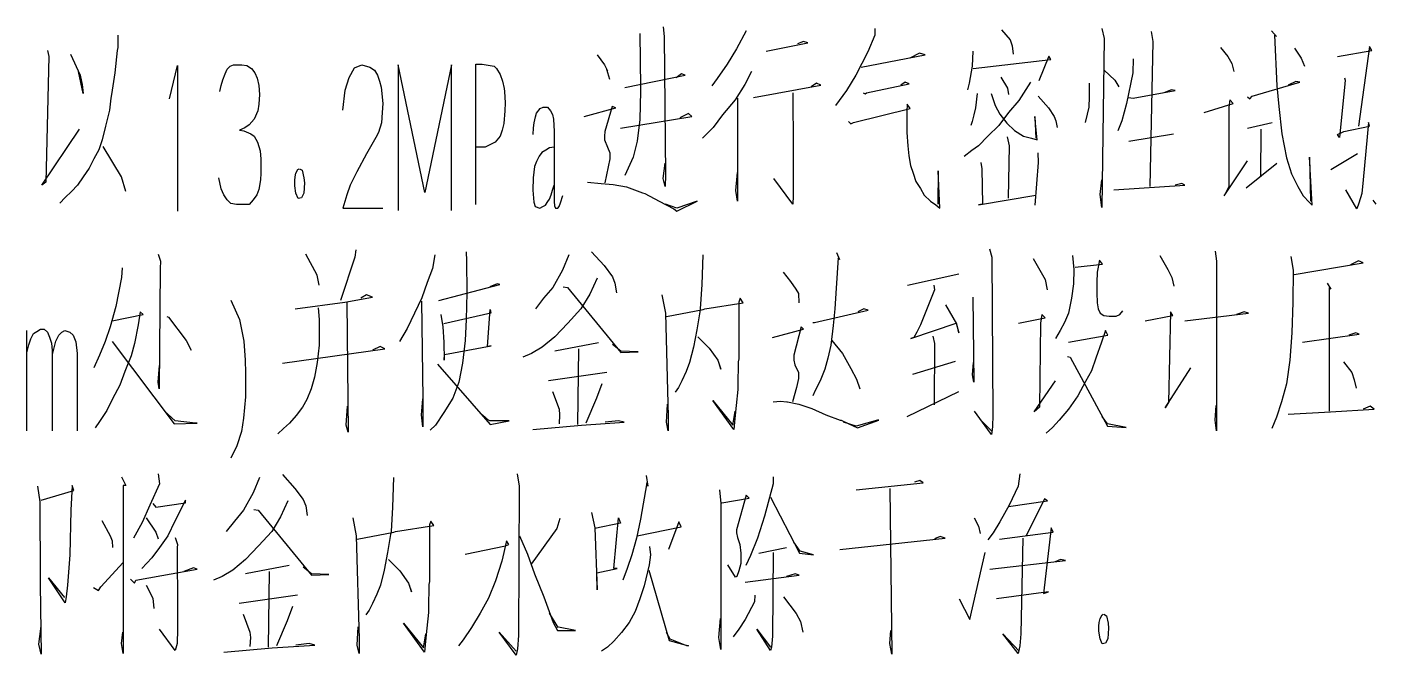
# Model space of a CAD drawing. Extents: x 0 to 8410, y 0 to 11890.
# Drawn here: x 7221.7 to 7584.9, y 10187.2 to 10356.4 of the extents above; entities that cross this region are included whole.
import ezdxf

# ---------------------------------------------------------------- set-up
doc = ezdxf.new("R2010")
doc.units = 0
doc.header["$MEASUREMENT"] = 0
doc.layers.add('6', color=7, linetype='Continuous')
doc.layers.add('8', color=7, linetype='Continuous')

# ---------------------------------------------------------------- blocks, each defined once
blk = doc.blocks.new('BLKENT759')
at = {"layer": '8', "color": 2, "linetype": 'Continuous'}
for p, q in [((7393.1, 10356.4), (7393.36, 10353.8)), ((7450.09, 10356), (7450.09, 10354.2)), ((7511.27, 10356), (7511.92, 10353.3)), ((7246.11, 10354.2), (7246.11, 10350.9)), ((7386.83, 10354.6), (7386.96, 10340.1)), ((7393.36, 10353.8), (7393.75, 10316.6)), ((7415.45, 10355.4), (7412.84, 10350.5)), ((7430.88, 10352.5), (7429.31, 10351.9)), ((7432.05, 10352.1), (7430.88, 10352.5)), ((7450.09, 10354.2), (7448.26, 10349.7)), ((7484.21, 10355.6), (7486.56, 10352.9)), ((7486.56, 10352.9), (7487.09, 10351.3)), ((7511.92, 10353.3), (7511.27, 10307.8)), ((7525, 10352.5), (7524.21, 10313.4)), ((7524.6, 10355.2), (7525, 10352.5)), ((7557.02, 10355.4), (7558.33, 10353.8)), ((7558.33, 10353.8), (7557.81, 10354.2)), ((7557.81, 10354.2), (7558.46, 10340.5)), ((7227.15, 10350.1), (7227.54, 10348.4)), ((7233.43, 10349.1), (7236.04, 10343.4)), ((7245.97, 10350.1), (7245.32, 10344)), ((7246.11, 10350.9), (7245.97, 10350.1)), ((7375.32, 10348.9), (7377.28, 10346.2)), ((7412.84, 10350.5), (7410.36, 10346.4)), ((7420.81, 10349.9), (7432.05, 10352.1)), ((7448.26, 10349.7), (7445, 10343.4)), ((7446.43, 10345.6), (7463.69, 10348.9)), ((7462.12, 10349.3), (7459.51, 10348)), ((7463.69, 10348.9), (7462.12, 10349.3)), ((7476.5, 10349.9), (7476.37, 10345.8)), ((7487.09, 10351.3), (7487.35, 10349.1)), ((7543.3, 10350.9), (7545.26, 10348.4)), ((7563.16, 10350.7), (7564.99, 10348)), ((7574.8, 10348.4), (7584.08, 10350.1)), ((7583.43, 10351.1), (7580.42, 10329.7)), ((7584.08, 10350.1), (7583.43, 10351.1)), ((7227.54, 10348.4), (7226.76, 10314.6)), ((7260.03, 10337), (7262.25, 10346)), ((7262.25, 10346), (7262.25, 10306.8)), ((7275.65, 10345), (7276.43, 10345.8)), ((7276.43, 10345.8), (7277.35, 10346.2)), ((7277.35, 10346.2), (7279.57, 10346.2)), ((7279.57, 10346.2), (7280.94, 10346)), ((7280.94, 10346), (7282.12, 10345.2)), ((7282.12, 10345.2), (7283.03, 10344)), ((7308.46, 10342.8), (7309.96, 10345.4)), ((7309.96, 10345.4), (7311.86, 10346.2)), ((7311.86, 10346.2), (7314.08, 10345.6)), ((7314.08, 10345.6), (7315.26, 10344.8)), ((7328.85, 10311.8), (7321.66, 10346.2)), ((7321.66, 10346.2), (7321.66, 10307)), ((7336.04, 10346.2), (7328.85, 10311.8)), ((7336.04, 10307), (7336.04, 10346.2)), ((7342.64, 10308.6), (7342.64, 10346.4)), ((7342.64, 10346.4), (7344.34, 10346.4)), ((7344.34, 10346.4), (7347.54, 10345.8)), ((7347.54, 10345.8), (7348.2, 10345.2)), ((7348.2, 10345.2), (7349.18, 10343.6)), ((7377.28, 10346.2), (7378.07, 10344.6)), ((7410.36, 10346.4), (7407.61, 10342.5)), ((7476.37, 10345.8), (7475.58, 10341.3)), ((7476.63, 10345.2), (7497.54, 10347.6)), ((7497.02, 10348.5), (7494.28, 10341.9)), ((7497.54, 10347.6), (7497.02, 10348.5)), ((7519.77, 10347.8), (7519.64, 10344)), ((7545.26, 10348.4), (7546.3, 10346.6)), ((7546.3, 10346.6), (7546.82, 10344.4)), ((7564.99, 10348), (7565.91, 10345.8)), ((7236.82, 10338.5), (7235.52, 10344.4)), ((7236.04, 10343.4), (7236.56, 10340.9)), ((7245.32, 10344), (7244.41, 10338.2)), ((7274.01, 10340.6), (7274.41, 10342.2)), ((7274.41, 10342.2), (7275.06, 10343.8)), ((7275.06, 10343.8), (7275.65, 10345)), ((7283.03, 10344), (7283.69, 10342.6)), ((7283.69, 10342.6), (7284.14, 10340.6)), ((7307.41, 10339.4), (7308.46, 10342.8)), ((7315.26, 10344.8), (7316.11, 10343.4)), ((7316.11, 10343.4), (7316.69, 10341.8)), ((7316.69, 10341.8), (7317.09, 10340.2)), ((7349.18, 10343.6), (7349.83, 10341.8)), ((7349.83, 10341.8), (7350.22, 10339.8)), ((7377.81, 10345), (7378.59, 10342.3)), ((7382.77, 10340.1), (7398.98, 10343.4)), ((7382.77, 10340.1), (7398.98, 10343.4)), ((7398.07, 10343.8), (7396.63, 10342.7)), ((7398.07, 10343.8), (7396.63, 10342.7)), ((7398.98, 10343.4), (7398.07, 10343.8)), ((7398.98, 10343.4), (7398.07, 10343.8)), ((7407.61, 10342.5), (7406.17, 10340.5)), ((7416.89, 10344.4), (7415.06, 10340.9)), ((7445, 10343.4), (7442.51, 10339.3)), ((7458.33, 10341.5), (7457.15, 10340.7)), ((7459.37, 10341.1), (7458.33, 10341.5)), ((7484.08, 10342.9), (7485.91, 10339.9)), ((7492.05, 10341.5), (7488.92, 10336.6)), ((7511.92, 10344.8), (7514.8, 10342.1)), ((7514.8, 10342.1), (7515.84, 10340.3)), ((7519.64, 10344), (7517.94, 10335.8)), ((7551.79, 10337.8), (7564.6, 10341.5)), ((7563.56, 10341.7), (7561.47, 10340.7)), ((7564.6, 10341.5), (7563.56, 10341.7)), ((7576.63, 10342.7), (7576.89, 10342.1)), ((7576.89, 10342.1), (7576.76, 10341.1)), ((7236.56, 10340.9), (7236.82, 10338.5)), ((7244.41, 10338.2), (7244.28, 10337.2)), ((7273.62, 10339), (7274.01, 10340.6)), ((7284.14, 10340.6), (7284.34, 10338.2)), ((7284.34, 10338.2), (7284.14, 10335.6)), ((7306.76, 10334), (7307.41, 10339.4)), ((7317.09, 10340.2), (7317.54, 10335.8)), ((7350.22, 10339.8), (7350.35, 10339)), ((7350.35, 10339), (7350.49, 10336)), ((7386.96, 10339.1), (7386.83, 10331.5)), ((7386.96, 10340.1), (7386.96, 10339.1)), ((7415.06, 10340.9), (7412.45, 10336.8)), ((7417.41, 10337.4), (7435.58, 10340.7)), ((7428, 10338.7), (7428.13, 10323.6)), ((7434.41, 10341.3), (7432.97, 10340.3)), ((7435.58, 10340.7), (7434.41, 10341.3)), ((7442.51, 10339.3), (7439.51, 10335.2)), ((7446.96, 10338.7), (7447.48, 10338.4)), ((7447.48, 10338.4), (7447.87, 10338.7)), ((7447.87, 10338.7), (7459.37, 10341.1)), ((7475.58, 10341.3), (7475.06, 10339.5)), ((7477.68, 10338.5), (7477.28, 10334.6)), ((7481.47, 10338.5), (7482.51, 10335.2)), ((7485.91, 10339.9), (7486.17, 10338.2)), ((7507.87, 10341.3), (7507.87, 10337.6)), ((7519.77, 10337.2), (7531.01, 10339.3)), ((7530.09, 10339.5), (7528, 10338.7)), ((7531.01, 10339.3), (7530.09, 10339.5)), ((7558.46, 10340.5), (7558.98, 10335)), ((7576.76, 10341.1), (7575.32, 10326.6)), ((7244.28, 10337.2), (7243.88, 10334)), ((7284.14, 10335.6), (7283.88, 10333.8)), ((7317.54, 10335.8), (7317.41, 10333.4)), ((7350.49, 10336), (7350.42, 10333.8)), ((7358.98, 10333.2), (7359.96, 10334.4)), ((7359.96, 10334.4), (7360.75, 10334.8)), ((7360.75, 10334.8), (7361.34, 10334.8)), ((7361.34, 10334.8), (7361.92, 10334.8)), ((7361.92, 10334.8), (7362.77, 10333.8)), ((7371.79, 10332.3), (7380.29, 10334.6)), ((7379.38, 10335), (7377.41, 10328.2)), ((7380.29, 10334.6), (7379.38, 10335)), ((7412.45, 10336.8), (7409.05, 10332.7)), ((7413.1, 10337.2), (7413.1, 10309.5)), ((7444.34, 10330.7), (7459.64, 10334.4)), ((7458.85, 10335.6), (7458.72, 10333.6)), ((7459.64, 10334.4), (7458.85, 10335.6)), ((7477.28, 10334.6), (7476.76, 10332.7)), ((7482.51, 10335.2), (7483.82, 10332.9)), ((7488.92, 10336.6), (7486.17, 10333.4)), ((7494.15, 10337.8), (7496.89, 10334.6)), ((7496.89, 10334.6), (7498.46, 10332.3)), ((7507.74, 10334.8), (7507.35, 10332.9)), ((7507.87, 10337.6), (7507.74, 10334.8)), ((7517.94, 10335.8), (7516.63, 10331.1)), ((7518.46, 10337.4), (7519.77, 10337.2)), ((7538.85, 10333.4), (7546.69, 10335.8)), ((7545.78, 10336.8), (7545.52, 10334.8)), ((7545.52, 10334.8), (7545.52, 10313.4)), ((7546.69, 10335.8), (7545.78, 10336.8)), ((7550.49, 10337.6), (7551.14, 10337)), ((7551.14, 10337), (7551.79, 10337.8)), ((7558.98, 10335), (7559.77, 10327.6)), ((7243.88, 10334), (7242.84, 10329.7)), ((7282.84, 10331.6), (7281.53, 10330)), ((7283.88, 10333.8), (7282.84, 10331.6)), ((7317.15, 10330.6), (7316.37, 10328)), ((7317.41, 10333.4), (7317.15, 10330.6)), ((7350.42, 10333.8), (7350.16, 10330.4)), ((7358.13, 10329.2), (7358.33, 10330.6)), ((7358.33, 10330.6), (7358.66, 10332.2)), ((7358.66, 10332.2), (7358.98, 10333.2)), ((7362.77, 10333.8), (7363.23, 10332.8)), ((7363.23, 10332.8), (7363.56, 10331.6)), ((7363.56, 10331.6), (7363.69, 10328.2)), ((7381.6, 10329.1), (7400.81, 10332.3)), ((7381.6, 10329.1), (7400.81, 10332.3)), ((7386.83, 10331.5), (7386.04, 10325.6)), ((7399.9, 10333.1), (7397.54, 10331.9)), ((7400.81, 10332.3), (7399.9, 10333.1)), ((7400.81, 10332.3), (7399.9, 10333.1)), ((7409.05, 10332.7), (7406.56, 10329.3)), ((7443.03, 10330.9), (7443.69, 10330.3)), ((7443.69, 10330.3), (7444.34, 10330.7)), ((7458.72, 10333.6), (7458.72, 10328)), ((7476.37, 10330.9), (7475.98, 10329.9)), ((7476.76, 10332.7), (7476.37, 10330.9)), ((7486.17, 10333.4), (7483.56, 10329.9)), ((7483.82, 10332.9), (7485.65, 10330.5)), ((7493.88, 10326), (7493.23, 10332.3)), ((7493.23, 10332.3), (7493.49, 10326.4)), ((7498.46, 10332.3), (7498.85, 10331.1)), ((7498.85, 10331.1), (7499.24, 10329.3)), ((7507.35, 10332.9), (7506.82, 10330.7)), ((7516.63, 10331.1), (7515.58, 10328.4)), ((7550.49, 10329.1), (7557.15, 10330.7)), ((7583.16, 10330.7), (7581.73, 10315.2)), ((7583.43, 10329.7), (7583.16, 10330.7)), ((7225.71, 10313.8), (7235.78, 10328.9)), ((7242.84, 10329.7), (7241.92, 10326)), ((7280.35, 10329.2), (7278.92, 10328.6)), ((7278.92, 10328.6), (7280.09, 10328.4)), ((7280.09, 10328.4), (7281.99, 10327.6)), ((7281.53, 10330), (7280.35, 10329.2)), ((7281.99, 10327.6), (7282.9, 10327)), ((7282.9, 10327), (7283.75, 10325.4)), ((7316.37, 10328), (7315.65, 10326.6)), ((7349.18, 10327), (7347.81, 10325.4)), ((7349.7, 10328.6), (7349.18, 10327)), ((7350.16, 10330.4), (7349.7, 10328.6)), ((7358.07, 10327.4), (7358.13, 10329.2)), ((7363.69, 10328.2), (7363.69, 10309.4)), ((7377.41, 10328.2), (7377.28, 10327)), ((7377.28, 10327), (7377.28, 10326)), ((7406.56, 10329.3), (7403.69, 10326.4)), ((7458.72, 10328), (7458.98, 10324.4)), ((7480.55, 10327), (7478.07, 10324.4)), ((7483.56, 10329.9), (7480.55, 10327)), ((7485.65, 10330.5), (7487.74, 10328.5)), ((7487.74, 10328.5), (7490.22, 10327)), ((7490.22, 10327), (7492.32, 10326.4)), ((7518.59, 10325.6), (7530.62, 10327.6)), ((7554.14, 10328.9), (7554.01, 10316.2)), ((7559.77, 10327.6), (7561.07, 10321.1)), ((7574.8, 10327.4), (7576.5, 10328.2)), ((7575.32, 10326.6), (7574.8, 10327.4)), ((7576.5, 10328.2), (7583.43, 10329.7)), ((7241.01, 10323.3), (7239.7, 10320.9)), ((7241.92, 10326), (7241.01, 10323.3)), ((7247.15, 10316), (7242.18, 10324.2)), ((7283.75, 10325.4), (7284.47, 10323)), ((7315.65, 10326.6), (7313.16, 10322.2)), ((7345.13, 10324), (7342.64, 10324)), ((7346.76, 10324.8), (7345.13, 10324)), ((7347.81, 10325.4), (7346.76, 10324.8)), ((7362.45, 10323.8), (7361.47, 10323.2)), ((7363.69, 10324), (7362.45, 10323.8)), ((7377.28, 10326), (7378.07, 10324)), ((7378.07, 10324), (7378.72, 10322.5)), ((7386.04, 10325.6), (7385, 10321.3)), ((7428.13, 10323.6), (7428.13, 10310.9)), ((7458.98, 10324.4), (7459.24, 10321.7)), ((7478.07, 10324.4), (7476.24, 10323.1)), ((7485.78, 10326.8), (7486.3, 10324.4)), ((7486.3, 10324.4), (7486.04, 10310.3)), ((7492.32, 10326.4), (7493.88, 10326)), ((7239.7, 10320.9), (7238.39, 10318.4)), ((7284.47, 10323), (7284.67, 10320.8)), ((7284.67, 10320.8), (7284.67, 10317)), ((7313.16, 10322.2), (7310.55, 10317.4)), ((7358.98, 10320.2), (7358.46, 10318.8)), ((7359.7, 10321.6), (7358.98, 10320.2)), ((7360.42, 10322.6), (7359.7, 10321.6)), ((7361.47, 10323.2), (7360.42, 10322.6)), ((7378.72, 10320.9), (7377.41, 10314.4)), ((7378.72, 10322.5), (7378.72, 10320.9)), ((7385, 10321.3), (7382.77, 10316.4)), ((7393.1, 10315.6), (7393.62, 10319.7)), ((7459.24, 10321.7), (7459.77, 10319.1)), ((7476.24, 10323.1), (7474.15, 10321.5)), ((7478.72, 10319.9), (7478.98, 10318.2)), ((7494.15, 10319.9), (7493.23, 10308.4)), ((7494.01, 10322.5), (7494.15, 10319.9)), ((7544.21, 10310.9), (7550.49, 10320.3)), ((7550.22, 10313.1), (7558.46, 10319.7)), ((7561.07, 10321.1), (7562.38, 10316.8)), ((7568, 10308.4), (7567.22, 10321.3)), ((7567.22, 10321.3), (7567.48, 10309.5)), ((7572.97, 10318), (7580.16, 10322.3)), ((7238.39, 10318.4), (7236.82, 10316)), ((7284.67, 10317), (7284.6, 10315.2)), ((7293.95, 10316), (7294.14, 10317)), ((7294.14, 10317), (7294.67, 10318)), ((7294.67, 10318), (7294.99, 10318.2)), ((7295.13, 10318.2), (7295.84, 10317.8)), ((7295.84, 10317.8), (7296.3, 10315.8)), ((7310.55, 10317.4), (7308.79, 10313.8)), ((7358.46, 10318.8), (7358.07, 10315.8)), ((7393.75, 10316.6), (7393.62, 10313.4)), ((7412.71, 10312.3), (7413.1, 10317.2)), ((7459.77, 10319.1), (7460.42, 10317)), ((7460.42, 10317), (7461.2, 10314.8)), ((7467.22, 10317.6), (7467.09, 10308.7)), ((7467.61, 10307.6), (7467.22, 10317.6)), ((7478.98, 10318.2), (7479.11, 10308.7)), ((7562.38, 10316.8), (7564.08, 10313.4)), ((7226.76, 10314.6), (7225.71, 10313.8)), ((7235.26, 10313.8), (7233.69, 10312.1)), ((7236.82, 10316), (7235.26, 10313.8)), ((7248.33, 10312.1), (7247.15, 10316)), ((7274.01, 10312.8), (7273.36, 10315.8)), ((7274.67, 10311.2), (7274.01, 10312.8)), ((7284.14, 10312.6), (7283.56, 10311.2)), ((7284.6, 10315.2), (7284.14, 10312.6)), ((7293.82, 10315), (7293.95, 10316)), ((7293.82, 10313.6), (7293.82, 10315)), ((7294.14, 10311.6), (7293.82, 10313.6)), ((7296.43, 10314.4), (7296.24, 10311.6)), ((7296.3, 10315.8), (7296.43, 10314.4)), ((7308.79, 10313.8), (7307.81, 10311.2)), ((7358.07, 10315.8), (7357.94, 10312.4)), ((7357.94, 10312.4), (7358.2, 10309.2)), ((7362.9, 10311.2), (7363.23, 10312.4)), ((7363.23, 10312.4), (7363.69, 10313.8)), ((7372.71, 10314.6), (7376.37, 10314.2)), ((7376.37, 10314.2), (7379.64, 10314)), ((7379.64, 10314), (7383.17, 10313.3)), ((7383.17, 10313.3), (7387.48, 10311.7)), ((7393.62, 10313.4), (7393.1, 10315.6)), ((7428, 10308.7), (7422.9, 10315.6)), ((7461.2, 10314.8), (7462.38, 10312.9)), ((7462.38, 10312.9), (7463.43, 10311.1)), ((7510.88, 10311.3), (7511.27, 10315.2)), ((7514.54, 10312.5), (7533.62, 10313.8)), ((7532.84, 10314.2), (7531.01, 10313.8)), ((7533.62, 10313.8), (7532.84, 10314.2)), ((7545.52, 10313.4), (7544.21, 10310.9)), ((7564.08, 10313.4), (7565.52, 10310.9)), ((7580.03, 10307.4), (7577.02, 10312.5)), ((7581.73, 10315.2), (7581.33, 10311.5)), ((7231.99, 10310.5), (7230.55, 10308.9)), ((7233.69, 10312.1), (7231.99, 10310.5)), ((7275.65, 10309.8), (7274.67, 10311.2)), ((7276.63, 10308.8), (7275.65, 10309.8)), ((7278.13, 10308.6), (7276.63, 10308.8)), ((7282.64, 10309.8), (7281.53, 10308.6)), ((7283.56, 10311.2), (7282.64, 10309.8)), ((7294.73, 10310.2), (7294.14, 10311.6)), ((7295.65, 10310.4), (7294.73, 10310.2)), ((7296.24, 10311.6), (7295.65, 10310.4)), ((7307.81, 10311.2), (7306.76, 10307.6)), ((7358.2, 10309.2), (7358.59, 10308)), ((7361.4, 10308.4), (7361.99, 10309.4)), ((7361.99, 10309.4), (7362.45, 10310)), ((7362.45, 10310), (7362.9, 10311.2)), ((7363.69, 10309.4), (7363.82, 10308.2)), ((7365.06, 10308), (7365.45, 10309)), ((7365.45, 10309), (7366.04, 10311)), ((7387.48, 10311.7), (7388.13, 10311.5)), ((7388.13, 10311.5), (7392.05, 10309.5)), ((7392.05, 10309.5), (7395.98, 10307.4)), ((7396.76, 10306.8), (7402.25, 10309.5)), ((7402.25, 10309.5), (7396.76, 10307.6)), ((7413.1, 10309.5), (7412.71, 10312.3)), ((7428.13, 10310.9), (7428, 10308.7)), ((7463.43, 10311.1), (7465.13, 10309.5)), ((7465.13, 10309.5), (7466.56, 10308.5)), ((7478.07, 10308.5), (7493.49, 10311.1)), ((7511.27, 10307.8), (7510.88, 10311.3)), ((7565.52, 10310.9), (7567.22, 10309.1)), ((7567.22, 10309.1), (7568, 10308.4)), ((7580.55, 10308.9), (7580.03, 10307.4)), ((7581.33, 10311.5), (7580.55, 10308.9)), ((7584.34, 10309.7), (7585.13, 10308.7)), ((7281.53, 10308.6), (7278.13, 10308.6)), ((7306.76, 10307.6), (7317.54, 10307.6)), ((7358.59, 10308), (7359.83, 10307.6)), ((7359.83, 10307.6), (7360.62, 10308)), ((7360.62, 10308), (7361.4, 10308.4)), ((7363.82, 10308.2), (7364.08, 10307.6)), ((7364.08, 10307.6), (7364.73, 10307.6)), ((7364.73, 10307.6), (7365.06, 10308)), ((7396.76, 10307.6), (7393.75, 10308.7)), ((7395.98, 10307.4), (7396.76, 10306.8)), ((7466.56, 10308.5), (7467.61, 10307.6)), ((7479.11, 10308.7), (7478.07, 10308.5)), ((7257.02, 10295.2), (7257.68, 10293.3)), ((7299.83, 10289.5), (7296.83, 10295.2)), ((7310.03, 10294.4), (7306.11, 10282.7)), ((7310.29, 10296.4), (7310.03, 10294.4)), ((7331.6, 10295), (7330.94, 10291.3)), ((7339.96, 10295.8), (7340.09, 10293.4)), ((7367.68, 10295), (7365.98, 10290.9)), ((7373.82, 10295.8), (7377.22, 10292.1)), ((7403.75, 10295), (7403.49, 10287)), ((7439.83, 10295.6), (7440.62, 10293.8)), ((7481.01, 10296.6), (7481.66, 10294.4)), ((7481.66, 10294.4), (7481.92, 10251.9)), ((7503.36, 10294.8), (7503.75, 10291.1)), ((7526.89, 10294.8), (7529.11, 10291.1)), ((7541.79, 10296), (7542.18, 10293.3)), ((7562.18, 10294.6), (7562.84, 10290.9)), ((7247.35, 10291.5), (7247.09, 10288.9)), ((7257.55, 10291.3), (7257.28, 10258.9)), ((7257.68, 10293.3), (7257.55, 10291.3)), ((7330.94, 10291.3), (7329.51, 10287.6)), ((7340.09, 10293.4), (7340.22, 10284.8)), ((7365.98, 10290.9), (7363.36, 10286.2)), ((7377.22, 10292.1), (7379.44, 10289.1)), ((7440.22, 10294.2), (7439.7, 10286)), ((7440.62, 10293.8), (7440.22, 10294.2)), ((7492.77, 10294), (7496.04, 10288.4)), ((7503.75, 10291.1), (7503.62, 10287.2)), ((7504.14, 10291.7), (7511.47, 10292.5)), ((7510.68, 10293.6), (7510.03, 10290.3)), ((7511.47, 10292.5), (7510.68, 10293.6)), ((7529.11, 10291.1), (7530.16, 10288.9)), ((7542.18, 10293.3), (7542.18, 10247.6)), ((7562.84, 10290.9), (7562.71, 10282.3)), ((7563.1, 10289.7), (7581.66, 10292.9)), ((7580.48, 10293.4), (7578.26, 10292.3)), ((7581.66, 10292.9), (7580.48, 10293.4)), ((7247.09, 10288.9), (7245.65, 10281.1)), ((7300.36, 10286.8), (7299.83, 10289.5)), ((7329.51, 10287.6), (7328.07, 10283.4)), ((7332.64, 10282.7), (7349.11, 10287)), ((7348.33, 10287.2), (7346.37, 10286.4)), ((7349.11, 10287), (7348.33, 10287.2)), ((7375.26, 10288.7), (7373.3, 10284.4)), ((7379.44, 10289.1), (7380.09, 10287.4)), ((7380.09, 10287.4), (7380.49, 10284.8)), ((7403.49, 10287), (7403.1, 10280.5)), ((7425.45, 10290.3), (7427.41, 10287.8)), ((7427.41, 10287.8), (7428.85, 10285.8)), ((7458.92, 10286.8), (7472.77, 10289.9)), ((7496.04, 10288.4), (7496.56, 10285.6)), ((7503.62, 10287.2), (7503.1, 10283.3)), ((7510.03, 10290.3), (7509.9, 10287.6)), ((7509.9, 10287.6), (7509.9, 10284.8)), ((7530.16, 10288.9), (7530.68, 10286.6)), ((7571.99, 10287.4), (7573.03, 10285.8)), ((7307.28, 10282.3), (7314.73, 10283.6)), ((7313.17, 10284.2), (7311.6, 10283.3)), ((7314.73, 10283.6), (7313.17, 10284.2)), ((7328.07, 10283.4), (7326.11, 10279.3)), ((7340.22, 10284.8), (7339.96, 10277.6)), ((7363.36, 10286.2), (7360.88, 10283.3)), ((7366.11, 10286.4), (7367.28, 10286.2)), ((7367.28, 10286.2), (7381.66, 10268.7)), ((7373.3, 10284.4), (7370.94, 10280.5)), ((7392.77, 10284.2), (7393.69, 10279.3)), ((7428.85, 10285.8), (7429.51, 10284.6)), ((7429.51, 10284.6), (7429.64, 10282.1)), ((7439.7, 10286), (7439.31, 10280.5)), ((7466.24, 10285.6), (7462.45, 10276.2)), ((7465.98, 10286.8), (7466.24, 10285.6)), ((7476.56, 10283.6), (7476.82, 10260.7)), ((7509.9, 10284.8), (7510.03, 10282.1)), ((7573.03, 10285.8), (7572.51, 10286.2)), ((7572.51, 10286.2), (7572.51, 10252.9)), ((7245.65, 10281.1), (7244.08, 10275.6)), ((7252.19, 10279.7), (7251.66, 10276.2)), ((7252.97, 10278.9), (7252.19, 10279.7)), ((7276.56, 10282.8), (7278.92, 10277.6)), ((7293.95, 10280.5), (7307.28, 10282.3)), ((7300.09, 10280.7), (7300.36, 10277.6)), ((7307.81, 10282.3), (7308.2, 10247.2)), ((7327.94, 10282.5), (7328.33, 10256.2)), ((7345.71, 10270.3), (7346.5, 10280.3)), ((7346.5, 10280.3), (7346.63, 10279.3)), ((7360.88, 10283.3), (7358.66, 10280.5)), ((7370.94, 10280.5), (7367.41, 10276.6)), ((7393.95, 10278.4), (7403.88, 10280.3)), ((7402.97, 10279.7), (7402.19, 10274.8)), ((7403.1, 10280.5), (7402.97, 10279.7)), ((7403.88, 10280.3), (7404.28, 10280.5)), ((7404.28, 10280.5), (7414.6, 10282.1)), ((7413.82, 10283.3), (7413.43, 10282.3)), ((7413.43, 10282.3), (7413.43, 10274)), ((7414.6, 10282.1), (7413.82, 10283.3)), ((7433.82, 10276.8), (7448.33, 10280.1)), ((7439.31, 10280.5), (7438.92, 10276)), ((7447.15, 10280.5), (7445.58, 10279.7)), ((7448.33, 10280.1), (7447.15, 10280.5)), ((7472.25, 10276.4), (7469.24, 10281.5)), ((7503.1, 10283.3), (7502.32, 10279.3)), ((7510.03, 10282.1), (7510.29, 10280.5)), ((7510.29, 10280.5), (7510.81, 10279.3)), ((7516.17, 10278.9), (7516.96, 10279.9)), ((7529.77, 10279.7), (7529.24, 10255.2)), ((7530.42, 10278.7), (7529.77, 10279.7)), ((7549.64, 10279.7), (7547.54, 10278.9)), ((7550.81, 10279.3), (7549.64, 10279.7)), ((7562.71, 10282.3), (7562.45, 10274)), ((7244.6, 10277.2), (7252.97, 10278.9)), ((7251.66, 10276.2), (7250.62, 10271.1)), ((7259.38, 10278.4), (7259.77, 10278.2)), ((7259.77, 10278.2), (7264.6, 10271.9)), ((7278.92, 10277.6), (7280.09, 10271.8)), ((7300.36, 10277.6), (7300.36, 10270.7)), ((7326.11, 10279.3), (7324.15, 10275.2)), ((7333.17, 10278.9), (7333.69, 10275.6)), ((7346.63, 10279.3), (7333.95, 10276.4)), ((7339.96, 10277.6), (7339.7, 10271.9)), ((7367.41, 10276.6), (7363.88, 10272.9)), ((7393.69, 10279.3), (7394.47, 10251.5)), ((7433.43, 10276.8), (7433.82, 10276.8)), ((7459.83, 10272.5), (7471.99, 10276.6)), ((7462.45, 10276.2), (7461.4, 10274.2)), ((7471.99, 10276.6), (7472.77, 10274)), ((7472.77, 10274), (7472.25, 10276.4)), ((7488.85, 10276.6), (7496.04, 10278)), ((7494.73, 10276.6), (7494.47, 10254)), ((7495.13, 10278.9), (7494.73, 10276.6)), ((7496.04, 10278), (7495.13, 10278.9)), ((7501.27, 10276.8), (7500.09, 10274.6)), ((7502.32, 10279.3), (7501.27, 10276.8)), ((7510.81, 10279.3), (7511.86, 10278.7)), ((7511.86, 10278.7), (7513.3, 10278.5)), ((7513.3, 10278.5), (7515.13, 10278.5)), ((7515.13, 10278.5), (7516.17, 10278.9)), ((7522.97, 10277.2), (7530.42, 10278.7)), ((7533.69, 10277.2), (7550.81, 10279.3)), ((7221.66, 10247.6), (7221.66, 10274.6)), ((7222.71, 10272.4), (7223.43, 10273.8)), ((7223.43, 10273.8), (7224.28, 10274.4)), ((7224.28, 10274.4), (7225.32, 10275)), ((7225.32, 10275), (7226.3, 10275)), ((7226.3, 10275), (7227.22, 10274.2)), ((7227.22, 10274.2), (7227.74, 10272.8)), ((7227.74, 10272.8), (7228.26, 10271.2)), ((7229.44, 10271.8), (7230.22, 10273.4)), ((7230.22, 10273.4), (7231.07, 10274.2)), ((7231.07, 10274.2), (7231.86, 10274.6)), ((7231.86, 10274.6), (7233.23, 10274.2)), ((7233.23, 10274.2), (7234.08, 10273.4)), ((7234.08, 10273.4), (7234.8, 10271.6)), ((7244.08, 10275.6), (7242.77, 10271.7)), ((7324.15, 10275.2), (7322.05, 10271.7)), ((7333.69, 10275.6), (7333.95, 10271.5)), ((7363.88, 10272.9), (7360.49, 10270.1)), ((7402.19, 10274.8), (7401.27, 10270.1)), ((7402.45, 10272.9), (7405.45, 10269.9)), ((7413.43, 10274), (7413.43, 10267)), ((7422.58, 10272.7), (7430.94, 10275)), ((7430.29, 10275.6), (7428.33, 10268)), ((7430.94, 10275), (7430.29, 10275.6)), ((7438.92, 10276), (7438.26, 10270.7)), ((7460.62, 10272.7), (7459.83, 10272.5)), ((7461.4, 10274.2), (7460.62, 10272.7)), ((7465.71, 10273.1), (7466.24, 10271.1)), ((7500.09, 10274.6), (7498.79, 10272.5)), ((7502.32, 10271.5), (7512.9, 10273.4)), ((7512.25, 10274.6), (7511.2, 10271.5)), ((7512.9, 10273.4), (7512.25, 10274.6)), ((7562.45, 10274), (7561.92, 10266.6)), ((7565.32, 10271.5), (7580.62, 10273.6)), ((7579.7, 10274), (7577.87, 10273.4)), ((7580.62, 10273.6), (7579.7, 10274)), ((7221.66, 10268.6), (7222.12, 10270.8)), ((7222.12, 10270.8), (7222.71, 10272.4)), ((7228.26, 10271.2), (7228.46, 10269.2)), ((7228.46, 10269.2), (7228.46, 10247.6)), ((7228.53, 10268.2), (7229.44, 10271.8)), ((7234.8, 10271.6), (7235.19, 10268.4)), ((7242.77, 10271.7), (7241.2, 10268)), ((7244.6, 10271.7), (7261.34, 10249.5)), ((7250.62, 10271.1), (7249.7, 10267.8)), ((7264.6, 10271.9), (7265.91, 10269.3)), ((7280.09, 10271.8), (7280.42, 10266.6)), ((7290.55, 10265.8), (7318.13, 10269.7)), ((7300.36, 10270.7), (7299.83, 10266)), ((7316.83, 10270.3), (7314.73, 10269.3)), ((7318.13, 10269.7), (7316.83, 10270.3)), ((7333.95, 10271.5), (7334.08, 10266.6)), ((7334.21, 10268.2), (7346.76, 10270.5)), ((7339.7, 10271.9), (7339.05, 10265.8)), ((7346.76, 10270.5), (7345.71, 10270.3)), ((7360.49, 10270.1), (7357.61, 10268.4)), ((7375.65, 10271.3), (7363.88, 10269.1)), ((7370.29, 10269.7), (7370.03, 10249.3)), ((7381.66, 10269.1), (7379.44, 10270.9)), ((7386.37, 10268.9), (7381.66, 10269.1)), ((7381.66, 10268.7), (7386.37, 10268.9)), ((7401.27, 10270.1), (7400.22, 10266)), ((7405.45, 10269.9), (7407.81, 10266.6)), ((7438.26, 10270.7), (7437.48, 10267.2)), ((7438.52, 10271.9), (7441.4, 10268.4)), ((7466.24, 10271.1), (7466.11, 10254.6)), ((7511.2, 10271.5), (7509.64, 10267.2)), ((7235.19, 10268.4), (7235.19, 10247.6)), ((7241.2, 10268), (7239.64, 10264.6)), ((7249.7, 10267.8), (7248, 10263.6)), ((7257.02, 10260.7), (7257.41, 10265.2)), ((7280.42, 10266.6), (7280.55, 10263.2)), ((7299.83, 10266), (7299.18, 10262.1)), ((7332.25, 10265.6), (7346.5, 10249.3)), ((7334.08, 10266.6), (7334.21, 10268.2)), ((7339.05, 10265.8), (7338, 10260.7)), ((7357.61, 10268.4), (7355.26, 10267.4)), ((7400.22, 10266), (7399.31, 10263.6)), ((7407.81, 10266.6), (7408.59, 10264.2)), ((7408.59, 10264.2), (7408.07, 10266)), ((7413.3, 10266.2), (7413.17, 10259.7)), ((7413.43, 10267), (7413.3, 10266.2)), ((7428.33, 10268), (7428.33, 10266.6)), ((7428.33, 10266.6), (7428.59, 10265.4)), ((7428.59, 10265.4), (7429.51, 10263.3)), ((7437.48, 10267.2), (7436.69, 10264.2)), ((7441.4, 10268.4), (7443.62, 10264.4)), ((7460.35, 10262.9), (7471.86, 10266.4)), ((7476.43, 10262.7), (7476.69, 10266)), ((7502.05, 10267.6), (7502.71, 10267.4)), ((7502.71, 10267.4), (7512.77, 10248.9)), ((7509.64, 10267.2), (7508.46, 10263.8)), ((7561.92, 10266.6), (7561.01, 10260.3)), ((7576.43, 10266.2), (7578.65, 10263.3)), ((7248, 10263.6), (7246.7, 10259.9)), ((7280.55, 10263.2), (7280.55, 10256.8)), ((7299.18, 10262.1), (7298.26, 10258.9)), ((7377.87, 10263.3), (7362.19, 10261.1)), ((7399.31, 10263.6), (7398.13, 10261.1)), ((7429.51, 10261.7), (7428.98, 10259.3)), ((7429.51, 10263.3), (7429.51, 10261.7)), ((7436.69, 10264.2), (7435.39, 10261.1)), ((7443.62, 10264.4), (7445.19, 10261.5)), ((7476.82, 10260.7), (7476.43, 10262.7)), ((7508.46, 10263.8), (7506.89, 10260.9)), ((7528.33, 10253.8), (7535.26, 10264.6)), ((7578.65, 10263.3), (7579.31, 10261.3)), ((7246.7, 10259.9), (7244.73, 10256.2)), ((7257.28, 10258.9), (7257.02, 10260.7)), ((7298.26, 10258.9), (7297.09, 10256)), ((7338, 10260.7), (7336.43, 10256.4)), ((7363.23, 10258.2), (7365.06, 10253.4)), ((7376.56, 10260.3), (7375.13, 10256.4)), ((7397.22, 10259.3), (7396.3, 10258)), ((7398.13, 10261.1), (7397.22, 10259.3)), ((7413.17, 10258.7), (7412.77, 10254.4)), ((7413.17, 10259.7), (7413.17, 10258.7)), ((7428.98, 10259.3), (7427.94, 10255.4)), ((7434.08, 10258.5), (7433.43, 10257)), ((7435.39, 10261.1), (7434.08, 10258.5)), ((7445.19, 10261.5), (7446.11, 10258.9)), ((7458.79, 10251.5), (7472.77, 10258.2)), ((7493.03, 10252.7), (7498.79, 10261.1)), ((7506.89, 10260.9), (7504.8, 10257)), ((7561.01, 10260.3), (7559.7, 10255.4)), ((7579.31, 10261.3), (7579.83, 10259.1)), ((7244.73, 10256.2), (7243.17, 10253.1)), ((7280.55, 10256.8), (7280.03, 10251)), ((7297.09, 10256), (7295.91, 10254)), ((7327.94, 10251.9), (7328.33, 10256.2)), ((7328.33, 10256.2), (7328.33, 10248.7)), ((7336.43, 10256.4), (7333.95, 10252.5)), ((7375.13, 10256.4), (7372.25, 10249.7)), ((7393.95, 10249.9), (7394.21, 10254.8)), ((7412.12, 10248), (7406.5, 10255.8)), ((7406.5, 10255.8), (7411.86, 10249.1)), ((7412.77, 10254.4), (7412.38, 10250.9)), ((7422.71, 10255.4), (7424.67, 10255.6)), ((7424.67, 10255.6), (7426.37, 10255.4)), ((7426.37, 10255.4), (7426.63, 10255.4)), ((7426.63, 10255.4), (7429.64, 10254.8)), ((7429.64, 10254.8), (7433.17, 10253.6)), ((7504.8, 10257), (7502.32, 10253.4)), ((7529.24, 10255.2), (7528.33, 10253.8)), ((7541.79, 10250.5), (7542.05, 10254.4)), ((7559.7, 10255.4), (7558.39, 10251.3)), ((7243.17, 10253.1), (7241.2, 10250.1)), ((7261.6, 10250.3), (7258.72, 10252.9)), ((7280.03, 10251), (7279.44, 10247.4)), ((7294.21, 10251.7), (7292.38, 10249.7)), ((7295.91, 10254), (7294.21, 10251.7)), ((7307.68, 10249.1), (7308.07, 10254.2)), ((7328.33, 10248.7), (7327.94, 10251.9)), ((7333.95, 10252.5), (7331.73, 10249.1)), ((7345.98, 10250.5), (7344.41, 10251.9)), ((7365.06, 10253.4), (7365.19, 10251.9)), ((7365.19, 10251.9), (7365.06, 10249.5)), ((7394.47, 10251.5), (7394.47, 10247.6)), ((7411.86, 10249.1), (7412.51, 10252.9)), ((7412.38, 10250.9), (7412.12, 10248)), ((7433.17, 10253.6), (7436.96, 10251.9)), ((7436.96, 10251.9), (7440.75, 10250.5)), ((7481.27, 10247), (7476.96, 10252.9)), ((7481.92, 10251.9), (7481.79, 10248.7)), ((7494.47, 10254), (7493.03, 10252.7)), ((7502.32, 10253.4), (7499.83, 10250.5)), ((7512.77, 10249.5), (7511.33, 10251.5)), ((7558.39, 10251.3), (7557.09, 10248.2)), ((7561.53, 10252.1), (7572.9, 10252.7)), ((7572.9, 10252.7), (7584.67, 10253.4)), ((7583.62, 10254.2), (7581.66, 10253.4)), ((7584.67, 10253.4), (7583.62, 10254.2)), ((7241.2, 10250.1), (7240.03, 10248.4)), ((7261.34, 10249.5), (7267.48, 10249.7)), ((7267.09, 10249.7), (7261.6, 10250.3)), ((7267.48, 10249.7), (7267.09, 10249.7)), ((7279.44, 10247.4), (7278.2, 10243.6)), ((7290.81, 10248.2), (7289.24, 10246.8)), ((7292.38, 10249.7), (7290.81, 10248.2)), ((7308.2, 10247.2), (7307.68, 10249.1)), ((7331.73, 10249.1), (7330.29, 10247.8)), ((7346.37, 10250.3), (7345.98, 10250.5)), ((7351.6, 10250.3), (7346.37, 10250.3)), ((7346.5, 10249.3), (7351.6, 10250.3)), ((7358, 10248), (7371.07, 10249.1)), ((7371.07, 10249.1), (7382.58, 10249.9)), ((7381.01, 10250.3), (7377.48, 10249.9)), ((7382.58, 10249.9), (7381.01, 10250.3)), ((7394.47, 10247.6), (7393.95, 10249.9)), ((7440.75, 10250.5), (7441.01, 10250.5)), ((7441.01, 10250.5), (7443.1, 10249.5)), ((7445.06, 10248.9), (7441.66, 10249.9)), ((7443.1, 10249.5), (7445.45, 10248.4)), ((7450.81, 10250.5), (7445.06, 10248.9)), ((7445.45, 10248.4), (7451.2, 10250.5)), ((7451.2, 10250.5), (7450.81, 10250.5)), ((7479.05, 10250.1), (7481.53, 10247.6)), ((7481.79, 10248.7), (7481.53, 10246.6)), ((7498, 10248.5), (7496.3, 10247)), ((7499.83, 10250.5), (7498, 10248.5)), ((7517.87, 10248.5), (7512.77, 10249.5)), ((7512.77, 10248.9), (7517.87, 10248.5)), ((7542.18, 10247.6), (7541.79, 10250.5)), ((7278.2, 10243.6), (7276.63, 10240.2)), ((7481.53, 10246.6), (7481.27, 10247)), ((7224.47, 10232.7), (7225.13, 10228.5)), ((7233.88, 10232.9), (7233.49, 10226.2)), ((7234.28, 10231.5), (7233.88, 10232.9)), ((7247.09, 10235.2), (7248.26, 10232.9)), ((7248.26, 10232.9), (7247.61, 10232.9)), ((7247.61, 10232.9), (7247.61, 10187.6)), ((7257.41, 10233.3), (7254.8, 10227.6)), ((7257.02, 10236), (7257.41, 10233.3)), ((7284.34, 10235), (7282.64, 10230.9)), ((7290.48, 10235.8), (7293.88, 10232.1)), ((7320.42, 10235), (7320.16, 10227)), ((7353.75, 10236), (7354.27, 10232.7)), ((7354.27, 10232.7), (7354.14, 10192.5)), ((7388.65, 10233.6), (7386.95, 10223.8)), ((7388.52, 10235.6), (7388.91, 10232.7)), ((7388.91, 10232.7), (7388.65, 10233.6)), ((7422.77, 10233.3), (7420.42, 10224.6)), ((7422.77, 10235.2), (7422.77, 10233.3)), ((7445.12, 10231.7), (7463.16, 10233.6)), ((7462.25, 10234.2), (7460.81, 10233.8)), ((7463.16, 10233.6), (7462.25, 10234.2)), ((7488.78, 10232.7), (7486.3, 10227.6)), ((7489.18, 10236), (7488.78, 10232.7)), ((7225.52, 10228.9), (7234.28, 10231.5)), ((7264.34, 10228.9), (7261.46, 10223.3)), ((7264.34, 10228.2), (7264.34, 10228.9)), ((7282.64, 10230.9), (7280.03, 10226.2)), ((7293.88, 10232.1), (7296.1, 10229.1)), ((7296.1, 10229.1), (7296.76, 10227.4)), ((7408.26, 10231.7), (7408.65, 10228)), ((7408.91, 10228.2), (7416.23, 10229.5)), ((7415.45, 10230.3), (7412.84, 10220.9)), ((7416.23, 10229.5), (7415.45, 10230.3)), ((7421.99, 10229.7), (7429.83, 10214.6)), ((7454.14, 10232.1), (7454.67, 10187.4)), ((7495.84, 10229.3), (7490.88, 10219.3)), ((7496.63, 10228.7), (7495.84, 10229.3)), ((7225.13, 10228.5), (7225.26, 10207.4)), ((7233.49, 10226.2), (7233.23, 10214.2)), ((7254.8, 10227.6), (7252.71, 10222.9)), ((7255.58, 10228), (7256.37, 10227)), ((7256.37, 10227), (7264.34, 10228.2)), ((7280.03, 10226.2), (7277.54, 10223.3)), ((7282.77, 10226.4), (7283.95, 10226.2)), ((7283.95, 10226.2), (7298.33, 10208.7)), ((7291.92, 10228.7), (7289.96, 10224.4)), ((7296.76, 10227.4), (7297.15, 10224.8)), ((7320.16, 10227), (7319.77, 10220.5)), ((7373.75, 10225.6), (7374.67, 10221.5)), ((7408.65, 10228), (7408.65, 10188.7)), ((7486.3, 10227.6), (7483.82, 10223.1)), ((7486.17, 10227.2), (7496.63, 10228.7)), ((7241.86, 10223.4), (7244.08, 10219.3)), ((7252.71, 10222.9), (7250.35, 10218.7)), ((7253.75, 10224.2), (7256.37, 10220.3)), ((7261.46, 10223.3), (7259.63, 10219.3)), ((7277.54, 10223.3), (7275.32, 10220.5)), ((7289.96, 10224.4), (7287.61, 10220.5)), ((7309.44, 10224.2), (7310.35, 10219.3)), ((7320.94, 10220.5), (7331.27, 10222.1)), ((7330.48, 10223.3), (7330.09, 10222.3)), ((7330.09, 10222.3), (7330.09, 10214)), ((7331.27, 10222.1), (7330.48, 10223.3)), ((7365.26, 10224), (7364.47, 10221.3)), ((7381.59, 10222.7), (7374.67, 10221.3)), ((7379.76, 10210.5), (7381.07, 10224.2)), ((7381.07, 10224.2), (7381.59, 10222.7)), ((7386.95, 10223.8), (7385.91, 10218.7)), ((7386.04, 10219.3), (7397.93, 10221.7)), ((7397.28, 10223.1), (7394.54, 10215.6)), ((7397.93, 10221.7), (7397.28, 10223.1)), ((7420.42, 10224.6), (7418.46, 10218.7)), ((7476.89, 10224.2), (7478.06, 10221.9)), ((7478.06, 10221.9), (7478.46, 10219.9)), ((7483.82, 10223.1), (7481.99, 10220.1)), ((7244.08, 10219.3), (7244.6, 10218)), ((7244.6, 10218), (7244.73, 10216.2)), ((7256.37, 10220.3), (7257.02, 10218.5)), ((7259.63, 10219.3), (7257.41, 10216.2)), ((7261.6, 10218.9), (7262.25, 10217)), ((7287.61, 10220.5), (7284.08, 10216.6)), ((7310.35, 10219.3), (7311.14, 10191.5)), ((7310.61, 10218.4), (7320.55, 10220.3)), ((7319.63, 10219.7), (7318.85, 10214.8)), ((7319.77, 10220.5), (7319.63, 10219.7)), ((7320.55, 10220.3), (7320.94, 10220.5)), ((7350.88, 10218), (7349.57, 10212.5)), ((7351.53, 10217), (7350.88, 10218)), ((7354.41, 10219.3), (7356.5, 10214.4)), ((7364.47, 10221.3), (7357.54, 10211.7)), ((7374.67, 10221.5), (7375.32, 10204.8)), ((7385.91, 10218.7), (7384.6, 10214.2)), ((7412.84, 10220.9), (7412.84, 10220.1)), ((7412.84, 10220.1), (7413.1, 10218.9)), ((7413.1, 10218.9), (7413.75, 10217)), ((7418.46, 10218.7), (7416.63, 10214)), ((7440.68, 10215.6), (7469.05, 10218.7)), ((7467.74, 10219.1), (7466.17, 10218.5)), ((7469.05, 10218.7), (7467.74, 10219.1)), ((7481.99, 10220.1), (7480.55, 10218.2)), ((7483.69, 10218.4), (7498.2, 10220.3)), ((7489.96, 10218.7), (7489.44, 10192.9)), ((7497.67, 10221.5), (7495.58, 10203.8)), ((7498.2, 10220.3), (7497.67, 10221.5)), ((7257.41, 10216.2), (7255.32, 10213.4)), ((7262.25, 10217), (7262.12, 10216.2)), ((7262.12, 10216.2), (7262.25, 10198.9)), ((7284.08, 10216.6), (7280.55, 10212.9)), ((7318.85, 10214.8), (7317.94, 10210.1)), ((7339.77, 10214.4), (7350.61, 10216.6)), ((7350.61, 10216.6), (7351.53, 10217)), ((7356.5, 10214.4), (7358.46, 10209.1)), ((7389.44, 10216.4), (7389.7, 10214.2)), ((7413.75, 10217), (7414.01, 10214.6)), ((7414.01, 10214.6), (7414.01, 10211.9)), ((7418.85, 10214.6), (7426.3, 10216.2)), ((7422.77, 10214.8), (7422.51, 10192.3)), ((7429.96, 10215.2), (7428.26, 10217.6)), ((7429.83, 10214.6), (7433.62, 10214.2)), ((7433.62, 10214.2), (7429.96, 10215.2)), ((7475.71, 10196.8), (7479.89, 10214.8)), ((7233.23, 10214.2), (7232.58, 10206)), ((7241.6, 10205.6), (7247.61, 10212.1)), ((7255.32, 10213.4), (7252.58, 10210.5)), ((7266.56, 10210.7), (7263.95, 10209.7)), ((7267.48, 10210.3), (7266.56, 10210.7)), ((7280.55, 10212.9), (7277.15, 10210.1)), ((7292.31, 10211.3), (7280.55, 10209.1)), ((7298.33, 10209.1), (7296.1, 10210.9)), ((7319.11, 10212.9), (7322.12, 10209.9)), ((7330.09, 10214), (7330.09, 10207)), ((7349.57, 10212.5), (7347.87, 10207.2)), ((7384.6, 10214.2), (7383.42, 10210.5)), ((7389.31, 10211.5), (7388, 10205.8)), ((7389.7, 10214.2), (7389.31, 10211.5)), ((7412.58, 10208.2), (7410.48, 10211.5)), ((7414.01, 10211.9), (7413.49, 10209.9)), ((7416.63, 10214), (7415.32, 10211.3)), ((7481.07, 10210.3), (7501.46, 10212.7)), ((7500.16, 10212.9), (7498.72, 10212.3)), ((7501.46, 10212.7), (7500.16, 10212.9)), ((7225.26, 10207.4), (7225.26, 10206.2)), ((7231.92, 10201.3), (7227.48, 10208)), ((7227.48, 10208), (7231.79, 10202.7)), ((7249.57, 10207.6), (7250.62, 10206.6)), ((7250.62, 10206.6), (7251.01, 10207.4)), ((7251.01, 10207.4), (7267.48, 10210.3)), ((7274.27, 10208.4), (7271.92, 10207.4)), ((7277.15, 10210.1), (7274.27, 10208.4)), ((7286.95, 10209.7), (7286.69, 10189.3)), ((7303.03, 10208.9), (7298.33, 10209.1)), ((7298.33, 10208.7), (7303.03, 10208.9)), ((7317.94, 10210.1), (7316.89, 10206)), ((7322.12, 10209.9), (7324.47, 10206.6)), ((7347.87, 10207.2), (7346.04, 10202.5)), ((7358.46, 10209.1), (7360.94, 10202.9)), ((7375.19, 10209.3), (7380.68, 10210.5)), ((7375.32, 10204.8), (7375.19, 10209.3)), ((7380.68, 10210.5), (7379.76, 10210.5)), ((7383.42, 10210.5), (7382.25, 10207.4)), ((7389.18, 10210.1), (7394.67, 10191.1)), ((7412.97, 10208.4), (7412.58, 10208.2)), ((7413.49, 10209.9), (7412.97, 10208.4)), ((7415.19, 10206.8), (7429.7, 10208.7)), ((7428.65, 10209.1), (7426.3, 10208.4)), ((7429.7, 10208.7), (7428.65, 10209.1)), ((7225.26, 10206.2), (7225.52, 10187.4)), ((7232.58, 10206), (7232.18, 10202.9)), ((7239.63, 10205.4), (7240.94, 10204.6)), ((7240.94, 10204.6), (7241.6, 10205.6)), ((7253.75, 10206), (7255.58, 10202.5)), ((7315.97, 10203.6), (7314.8, 10201.1)), ((7316.89, 10206), (7315.97, 10203.6)), ((7324.47, 10206.6), (7325.26, 10204.2)), ((7325.26, 10204.2), (7324.73, 10206)), ((7329.96, 10206.2), (7329.83, 10199.7)), ((7330.09, 10207), (7329.96, 10206.2)), ((7388, 10205.8), (7386.82, 10202.3)), ((7496.89, 10204.2), (7482.9, 10202.3)), ((7495.58, 10203.8), (7496.89, 10204.2)), ((7232.18, 10202.9), (7231.92, 10201.3)), ((7255.58, 10202.5), (7255.84, 10199.7)), ((7294.54, 10203.3), (7278.85, 10201.1)), ((7293.23, 10200.3), (7291.79, 10196.4)), ((7314.8, 10201.1), (7313.88, 10199.3)), ((7346.04, 10202.5), (7343.82, 10198.5)), ((7360.94, 10202.9), (7363.42, 10196)), ((7386.82, 10202.3), (7385.52, 10198.9)), ((7417.67, 10201.5), (7415.19, 10196.8)), ((7417.8, 10203.3), (7417.67, 10201.5)), ((7425.52, 10202.9), (7428.91, 10198.4)), ((7472.84, 10202.3), (7475.71, 10196.8)), ((7262.25, 10198.9), (7262.25, 10198)), ((7262.25, 10198), (7262.25, 10194.2)), ((7279.9, 10198.2), (7281.73, 10193.4)), ((7291.79, 10196.4), (7288.92, 10189.7)), ((7313.88, 10199.3), (7312.97, 10198)), ((7329.83, 10198.7), (7329.44, 10194.4)), ((7329.83, 10199.7), (7329.83, 10198.7)), ((7343.82, 10198.5), (7341.46, 10194.6)), ((7362.38, 10198.5), (7364.73, 10194.6)), ((7385.52, 10198.9), (7383.95, 10196)), ((7408.13, 10191.9), (7408.52, 10197)), ((7415.19, 10196.8), (7413.49, 10194.2)), ((7428.91, 10198.4), (7430.09, 10196.2)), ((7430.09, 10196.2), (7430.74, 10193.4)), ((7510.61, 10196), (7510.81, 10197)), ((7510.81, 10197), (7511.33, 10198)), ((7511.33, 10198), (7511.66, 10198.2)), ((7511.79, 10198.2), (7512.51, 10197.8)), ((7512.51, 10197.8), (7512.97, 10195.8)), ((7224.86, 10190.1), (7225.52, 10195)), ((7247.09, 10190.3), (7247.48, 10193.4)), ((7261.6, 10188.4), (7257.41, 10194.2)), ((7262.25, 10194.2), (7262.12, 10190.3)), ((7281.73, 10193.4), (7281.86, 10191.9)), ((7310.61, 10189.9), (7310.88, 10194.8)), ((7328.78, 10188), (7323.16, 10195.8)), ((7323.16, 10195.8), (7328.52, 10189.1)), ((7328.52, 10189.1), (7329.18, 10192.9)), ((7329.44, 10194.4), (7329.05, 10190.9)), ((7341.46, 10194.6), (7339.24, 10191.3)), ((7353.49, 10187.2), (7348.91, 10193.4)), ((7348.91, 10193.4), (7353.49, 10188.2)), ((7363.42, 10196), (7364.6, 10193.8)), ((7369.44, 10193.8), (7364.47, 10194.8)), ((7364.6, 10193.8), (7369.44, 10193.8)), ((7381.86, 10193.3), (7379.76, 10190.9)), ((7383.95, 10196), (7381.86, 10193.3)), ((7394.93, 10191.5), (7394.01, 10193.3)), ((7413.49, 10194.2), (7411.92, 10192.1)), ((7421.99, 10188.4), (7418.33, 10194.2)), ((7418.33, 10194.2), (7421.99, 10189.3)), ((7454.14, 10190.3), (7454.4, 10193.8)), ((7488.78, 10187.6), (7484.6, 10192.9)), ((7484.6, 10192.9), (7489.04, 10188.2)), ((7489.44, 10192.9), (7489.18, 10189.7)), ((7510.48, 10195), (7510.61, 10196)), ((7510.48, 10193.6), (7510.48, 10195)), ((7510.81, 10191.6), (7510.48, 10193.6)), ((7513.1, 10194.4), (7512.9, 10191.6)), ((7512.97, 10195.8), (7513.1, 10194.4)), ((7225.52, 10187.4), (7224.86, 10190.1)), ((7247.61, 10187.6), (7247.09, 10190.3)), ((7262.12, 10190.3), (7261.6, 10188.4)), ((7274.67, 10188), (7287.74, 10189.1)), ((7281.86, 10191.9), (7281.73, 10189.5)), ((7287.74, 10189.1), (7299.24, 10189.9)), ((7297.67, 10190.3), (7294.14, 10189.9)), ((7299.24, 10189.9), (7297.67, 10190.3)), ((7311.14, 10187.6), (7310.61, 10189.9)), ((7311.14, 10191.5), (7311.14, 10187.6)), ((7329.05, 10190.9), (7328.78, 10188)), ((7339.24, 10191.3), (7337.93, 10189.7)), ((7353.88, 10188.9), (7353.49, 10187.2)), ((7354.14, 10192.5), (7353.88, 10188.9)), ((7378.07, 10189.3), (7376.5, 10188.2)), ((7379.76, 10190.9), (7378.07, 10189.3)), ((7394.67, 10191.1), (7399.9, 10189.7)), ((7399.5, 10189.7), (7394.93, 10191.5)), ((7399.9, 10189.7), (7399.5, 10189.7)), ((7408.65, 10188.7), (7408.13, 10191.9)), ((7422.25, 10189.3), (7421.99, 10188.4)), ((7422.51, 10192.3), (7422.25, 10189.3)), ((7454.67, 10187.4), (7454.14, 10190.3)), ((7489.18, 10189.7), (7488.78, 10187.6)), ((7511.4, 10190.2), (7510.81, 10191.6)), ((7512.31, 10190.4), (7511.4, 10190.2)), ((7512.9, 10191.6), (7512.31, 10190.4))]:
    blk.add_line(p, q, dxfattribs=at)

msp = doc.modelspace()

# ---------------------------------------------------------------- block references
at = {"layer": '6'}
msp.add_blockref('BLKENT759', (0, 0), dxfattribs=at)

doc.saveas('drawing.dxf')
